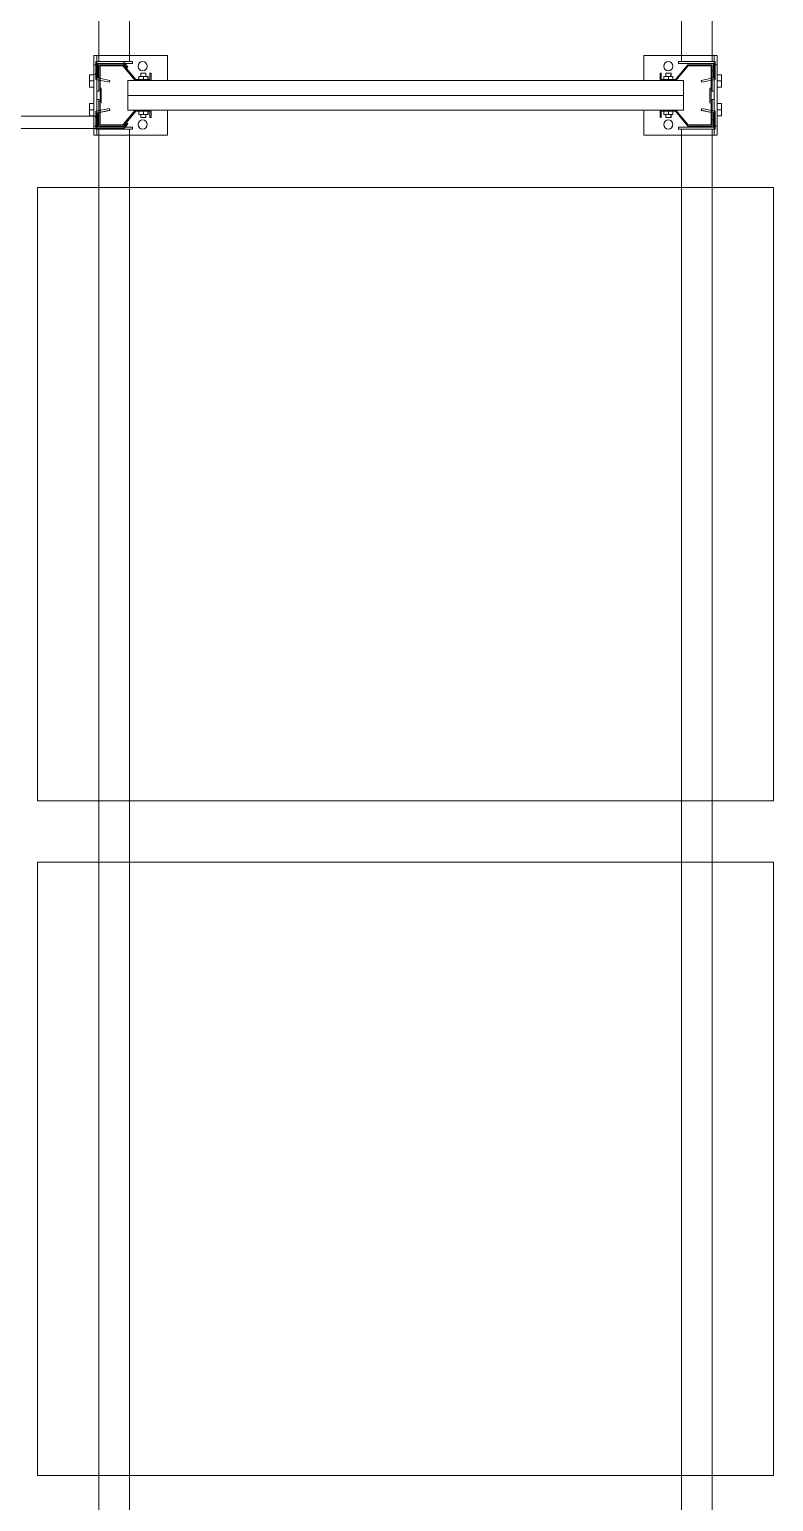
# Model space of a CAD drawing. Header units: metres. Extents: x 0 to 8715937, y -236336 to 216.
# Drawn here: x 158.661 to 159.874, y 58.602 to 61.002 of the extents above; entities that cross this region are included whole.
import ezdxf

# ---------------------------------------------------------------- set-up
doc = ezdxf.new("R2010")
doc.units = ezdxf.units.M
doc.header["$MEASUREMENT"] = 0
for name, color, linetype in [('0-BLOCK-EQUIPAMIENTO', 7, 'Continuous'), ('AAA BAST', 5, 'Continuous'), ('AAA CONECT', 3, 'Continuous'), ('AAA LARG', 1, 'Continuous'), ('AAA PALLETS', 7, 'Continuous')]:
    doc.layers.add(name, color=color, linetype=linetype)

# ---------------------------------------------------------------- blocks, each defined once
blk = doc.blocks.new('1A MODULO D FTE')
at = {"layer": 'AAA BAST', "lineweight": 5}
for points in [[(-2.34, 0.415), (-2.34, 0.417), (-2.35, 0.417), (-2.35, 0.44), (-2.326, 0.46), (-2.326, 0.5), (-2.366, 0.5), (-2.366, 0.498), (-2.386, 0.498), (-2.386, 0.5), (-2.426, 0.5), (-2.426, 0.46), (-2.402, 0.44), (-2.402, 0.417), (-2.412, 0.417), (-2.412, 0.415), (-2.4, 0.415), (-2.4, 0.4409), (-2.424, 0.4609), (-2.424, 0.498), (-2.388, 0.498), (-2.388, 0.496), (-2.364, 0.496), (-2.364, 0.498), (-2.328, 0.498), (-2.328, 0.4609), (-2.352, 0.4409), (-2.352, 0.415)], [(-0.012, 0.415), (-0.012, 0.417), (-0.002, 0.417), (-0.002, 0.44), (-0.026, 0.46), (-0.026, 0.5), (0.014, 0.5), (0.014, 0.498), (0.034, 0.498), (0.034, 0.5), (0.074, 0.5), (0.074, 0.46), (0.05, 0.44), (0.05, 0.417), (0.06, 0.417), (0.06, 0.415), (0.048, 0.415), (0.048, 0.4409), (0.072, 0.4609), (0.072, 0.498), (0.036, 0.498), (0.036, 0.496), (0.012, 0.496), (0.012, 0.498), (-0.024, 0.498), (-0.024, 0.4609), (0, 0.4409), (0, 0.415)], [(-2.34, -0.415), (-2.34, -0.417), (-2.35, -0.417), (-2.35, -0.44), (-2.326, -0.46), (-2.326, -0.5), (-2.366, -0.5), (-2.366, -0.498), (-2.386, -0.498), (-2.386, -0.5), (-2.426, -0.5), (-2.426, -0.46), (-2.402, -0.44), (-2.402, -0.417), (-2.412, -0.417), (-2.412, -0.415), (-2.4, -0.415), (-2.4, -0.4409), (-2.424, -0.4609), (-2.424, -0.498), (-2.388, -0.498), (-2.388, -0.496), (-2.364, -0.496), (-2.364, -0.498), (-2.328, -0.498), (-2.328, -0.4609), (-2.352, -0.4409), (-2.352, -0.415)], [(-0.012, -0.415), (-0.012, -0.417), (-0.002, -0.417), (-0.002, -0.44), (-0.026, -0.46), (-0.026, -0.5), (0.014, -0.5), (0.014, -0.498), (0.034, -0.498), (0.034, -0.5), (0.074, -0.5), (0.074, -0.46), (0.05, -0.44), (0.05, -0.417), (0.06, -0.417), (0.06, -0.415), (0.048, -0.415), (0.048, -0.4409), (0.072, -0.4609), (0.072, -0.498), (0.036, -0.498), (0.036, -0.496), (0.012, -0.496), (0.012, -0.498), (-0.024, -0.498), (-0.024, -0.4609), (0, -0.4409), (0, -0.415)]]:
    blk.add_hatch(color=251, dxfattribs=at).paths.add_polyline_path(points)
at = {"layer": 'AAA BAST', "color": 251, "lineweight": 5}
for p, q in [((-2.426, 0.5082), (-2.441, 0.5082)), ((-2.441, 0.5082), (-2.441, 0.3882)), ((-2.326, 0.5082), (-2.426, 0.5082)), ((-2.426, 0.5082), (-2.426, 0.5032)), ((-2.3895, 0.5152), (-2.4095, 0.5152)), ((-2.4095, 0.5082), (-2.4095, 0.5152)), ((-2.3995, 0.5082), (-2.3995, 0.5152)), ((-2.3895, 0.5082), (-2.3895, 0.5152)), ((-2.3625, 0.5152), (-2.3425, 0.5152)), ((-2.3625, 0.5082), (-2.3625, 0.5152)), ((-2.3525, 0.5082), (-2.3525, 0.5152)), ((-2.3425, 0.5082), (-2.3425, 0.5152)), ((-2.326, 0.5032), (-2.326, 0.5082)), ((-2.311, 0.5082), (-2.326, 0.5082)), ((-2.311, 0.3882), (-2.311, 0.5082)), ((-0.041, 0.3882), (-0.041, 0.5082)), ((-0.041, 0.5082), (-0.026, 0.5082)), ((-0.026, 0.5032), (-0.026, 0.5082)), ((-0.026, 0.5082), (0.074, 0.5082)), ((0.0105, 0.5152), (-0.0095, 0.5152)), ((-0.0095, 0.5082), (-0.0095, 0.5152)), ((0.0005, 0.5082), (0.0005, 0.5152)), ((0.0105, 0.5082), (0.0105, 0.5152)), ((0.0375, 0.5152), (0.0575, 0.5152)), ((0.0375, 0.5082), (0.0375, 0.5152)), ((0.0475, 0.5082), (0.0475, 0.5152)), ((0.0575, 0.5082), (0.0575, 0.5152)), ((0.074, 0.5082), (0.074, 0.5032)), ((0.074, 0.5082), (0.089, 0.5082)), ((0.089, 0.5082), (0.089, 0.3882)), ((-2.426, 0.5032), (-2.441, 0.5032)), ((-2.426, 0.5032), (-2.326, 0.5032)), ((-2.386, 0.5), (-2.426, 0.5)), ((-2.426, 0.5), (-2.426, 0.46)), ((-2.424, 0.498), (-2.424, 0.4609)), ((-2.388, 0.498), (-2.424, 0.498)), ((-2.416, 0.5), (-2.416, 0.5032)), ((-2.416, 0.5032), (-2.383, 0.5032)), ((-2.388, 0.498), (-2.388, 0.496)), ((-2.364, 0.496), (-2.388, 0.496)), ((-2.386, 0.5), (-2.386, 0.498)), ((-2.386, 0.5), (-2.383, 0.5)), ((-2.366, 0.498), (-2.386, 0.498)), ((-2.383, 0.5), (-2.383, 0.5032)), ((-2.369, 0.5), (-2.369, 0.5032)), ((-2.366, 0.5), (-2.369, 0.5)), ((-2.326, 0.5), (-2.366, 0.5)), ((-2.366, 0.5), (-2.366, 0.498)), ((-2.328, 0.498), (-2.364, 0.498)), ((-2.364, 0.498), (-2.364, 0.496)), ((-2.336, 0.5), (-2.336, 0.5032)), ((-2.328, 0.498), (-2.328, 0.4609)), ((-2.326, 0.5032), (-2.311, 0.5032)), ((-2.326, 0.5), (-2.326, 0.46)), ((-0.026, 0.5032), (-0.041, 0.5032)), ((0.074, 0.5032), (-0.026, 0.5032)), ((-0.026, 0.5), (0.014, 0.5)), ((-0.026, 0.5), (-0.026, 0.46)), ((-0.024, 0.498), (-0.024, 0.4609)), ((-0.024, 0.498), (0.012, 0.498)), ((-0.016, 0.5), (-0.016, 0.5032)), ((0.012, 0.498), (0.012, 0.496)), ((0.012, 0.496), (0.036, 0.496)), ((0.014, 0.5), (0.014, 0.498)), ((0.014, 0.5), (0.017, 0.5)), ((0.014, 0.498), (0.034, 0.498)), ((0.017, 0.5), (0.017, 0.5032)), ((0.031, 0.5), (0.031, 0.5032)), ((0.064, 0.5032), (0.031, 0.5032)), ((0.034, 0.5), (0.031, 0.5)), ((0.034, 0.5), (0.074, 0.5)), ((0.034, 0.5), (0.034, 0.498)), ((0.036, 0.498), (0.072, 0.498)), ((0.036, 0.498), (0.036, 0.496)), ((0.064, 0.5), (0.064, 0.5032)), ((0.072, 0.498), (0.072, 0.4609)), ((0.074, 0.5032), (0.089, 0.5032)), ((0.074, 0.5), (0.074, 0.46)), ((-2.426, 0.46), (-2.402, 0.44)), ((-2.424, 0.4609), (-2.4, 0.4409)), ((-2.328, 0.4609), (-2.352, 0.4409)), ((-2.326, 0.46), (-2.35, 0.44)), ((-0.026, 0.46), (-0.002, 0.44)), ((-0.024, 0.4609), (0, 0.4409)), ((0.072, 0.4609), (0.048, 0.4409)), ((0.074, 0.46), (0.05, 0.44)), ((-2.402, 0.436), (-2.407, 0.436)), ((-2.407, 0.421), (-2.407, 0.436)), ((-2.402, 0.44), (-2.402, 0.417)), ((-2.4, 0.453), (-2.376, 0.453)), ((-2.4, -0.453), (-2.4, 0.453)), ((-2.4, 0.4409), (-2.4, 0.415)), ((-2.376, 0.453), (-2.352, 0.453)), ((-2.376, -0.453), (-2.376, 0.453)), ((-2.352, -0.453), (-2.352, 0.453)), ((-2.352, 0.4409), (-2.352, 0.415)), ((-2.35, 0.44), (-2.35, 0.417)), ((-2.345, 0.436), (-2.35, 0.436)), ((-2.35, 0.421), (-2.35, 0.436)), ((-2.345, 0.421), (-2.345, 0.436)), ((-2.345, 0.4328), (-2.34, 0.4328)), ((-2.34, 0.4243), (-2.34, 0.4328)), ((-0.007, 0.4328), (-0.012, 0.4328)), ((-0.012, 0.4243), (-0.012, 0.4328)), ((-0.007, 0.436), (-0.002, 0.436)), ((-0.007, 0.421), (-0.007, 0.436)), ((-0.002, 0.44), (-0.002, 0.417)), ((-0.002, 0.421), (-0.002, 0.436)), ((0.024, 0.453), (0, 0.453)), ((0, -0.453), (0, 0.453)), ((0, 0.4409), (0, 0.415)), ((0.048, 0.453), (0.024, 0.453)), ((0.024, -0.453), (0.024, 0.453)), ((0.048, -0.453), (0.048, 0.453)), ((0.048, 0.4409), (0.048, 0.415)), ((0.05, 0.44), (0.05, 0.417)), ((0.05, 0.436), (0.055, 0.436)), ((0.055, 0.421), (0.055, 0.436)), ((-2.402, 0.417), (-2.412, 0.417)), ((-2.412, 0.417), (-2.412, 0.415)), ((-2.4, 0.415), (-2.412, 0.415)), ((-2.402, 0.4285), (-2.407, 0.4285)), ((-2.402, 0.421), (-2.407, 0.421)), ((-2.352, 0.415), (-2.34, 0.415)), ((-2.345, 0.4285), (-2.35, 0.4285)), ((-2.345, 0.421), (-2.35, 0.421)), ((-2.35, 0.417), (-2.34, 0.417)), ((-2.345, 0.4243), (-2.34, 0.4243)), ((-2.34, 0.415), (-2.34, 0.417)), ((-0.007, 0.4243), (-0.012, 0.4243)), ((-0.002, 0.417), (-0.012, 0.417)), ((-0.012, 0.415), (-0.012, 0.417)), ((0, 0.415), (-0.012, 0.415)), ((-0.007, 0.4285), (-0.002, 0.4285)), ((-0.007, 0.421), (-0.002, 0.421)), ((0.048, 0.415), (0.06, 0.415)), ((0.05, 0.4285), (0.055, 0.4285)), ((0.05, 0.421), (0.055, 0.421)), ((0.05, 0.417), (0.06, 0.417)), ((0.06, 0.417), (0.06, 0.415)), ((-2.441, 0.3882), (-2.4, 0.3882)), ((-2.352, 0.3882), (-2.311, 0.3882)), ((0, 0.3882), (-0.041, 0.3882)), ((0.089, 0.3882), (0.048, 0.3882)), ((-2.441, -0.5082), (-2.441, -0.3882)), ((-2.441, -0.3882), (-2.4, -0.3882)), ((-2.352, -0.3882), (-2.311, -0.3882)), ((-2.311, -0.3882), (-2.311, -0.5082)), ((0, -0.3882), (-0.041, -0.3882)), ((-0.041, -0.3882), (-0.041, -0.5082)), ((0.089, -0.3882), (0.048, -0.3882)), ((0.089, -0.5082), (0.089, -0.3882)), ((-2.4, -0.415), (-2.412, -0.415)), ((-2.412, -0.417), (-2.412, -0.415)), ((-2.402, -0.417), (-2.412, -0.417)), ((-2.402, -0.4199), (-2.407, -0.4199)), ((-2.407, -0.4349), (-2.407, -0.4199)), ((-2.402, -0.4274), (-2.407, -0.4274)), ((-2.402, -0.44), (-2.402, -0.417)), ((-2.4, -0.4409), (-2.4, -0.415)), ((-2.352, -0.4409), (-2.352, -0.415)), ((-2.352, -0.415), (-2.34, -0.415)), ((-2.35, -0.44), (-2.35, -0.417)), ((-2.35, -0.417), (-2.34, -0.417)), ((-2.345, -0.4199), (-2.35, -0.4199)), ((-2.35, -0.4349), (-2.35, -0.4199)), ((-2.345, -0.4274), (-2.35, -0.4274)), ((-2.345, -0.4349), (-2.345, -0.4199)), ((-2.345, -0.4232), (-2.34, -0.4232)), ((-2.345, -0.4317), (-2.34, -0.4317)), ((-2.34, -0.415), (-2.34, -0.417)), ((-2.34, -0.4317), (-2.34, -0.4232)), ((0, -0.415), (-0.012, -0.415)), ((-0.012, -0.415), (-0.012, -0.417)), ((-0.002, -0.417), (-0.012, -0.417)), ((-0.007, -0.4232), (-0.012, -0.4232)), ((-0.012, -0.4317), (-0.012, -0.4232)), ((-0.007, -0.4317), (-0.012, -0.4317)), ((-0.007, -0.4199), (-0.002, -0.4199)), ((-0.007, -0.4349), (-0.007, -0.4199)), ((-0.007, -0.4274), (-0.002, -0.4274)), ((-0.002, -0.44), (-0.002, -0.417)), ((-0.002, -0.4349), (-0.002, -0.4199)), ((0, -0.4409), (0, -0.415)), ((0.048, -0.4409), (0.048, -0.415)), ((0.048, -0.415), (0.06, -0.415)), ((0.05, -0.44), (0.05, -0.417)), ((0.05, -0.417), (0.06, -0.417)), ((0.05, -0.4199), (0.055, -0.4199)), ((0.05, -0.4274), (0.055, -0.4274)), ((0.055, -0.4349), (0.055, -0.4199)), ((0.06, -0.417), (0.06, -0.415)), ((-2.426, -0.46), (-2.402, -0.44)), ((-2.424, -0.4609), (-2.4, -0.4409)), ((-2.402, -0.4349), (-2.407, -0.4349)), ((-2.4, -0.453), (-2.376, -0.453)), ((-2.376, -0.453), (-2.352, -0.453)), ((-2.328, -0.4609), (-2.352, -0.4409)), ((-2.345, -0.4349), (-2.35, -0.4349)), ((-2.326, -0.46), (-2.35, -0.44)), ((-0.026, -0.46), (-0.002, -0.44)), ((-0.024, -0.4609), (0, -0.4409)), ((-0.007, -0.4349), (-0.002, -0.4349)), ((0.024, -0.453), (0, -0.453)), ((0.048, -0.453), (0.024, -0.453)), ((0.072, -0.4609), (0.048, -0.4409)), ((0.05, -0.4349), (0.055, -0.4349)), ((0.074, -0.46), (0.05, -0.44)), ((-2.426, -0.5), (-2.426, -0.46)), ((-2.424, -0.498), (-2.424, -0.4609)), ((-2.328, -0.498), (-2.328, -0.4609)), ((-2.326, -0.5), (-2.326, -0.46)), ((-0.026, -0.5), (-0.026, -0.46)), ((-0.024, -0.498), (-0.024, -0.4609)), ((0.072, -0.498), (0.072, -0.4609)), ((0.074, -0.5), (0.074, -0.46)), ((-2.426, -0.5032), (-2.441, -0.5032)), ((-2.386, -0.5), (-2.426, -0.5)), ((-2.426, -0.5032), (-2.326, -0.5032)), ((-2.426, -0.5082), (-2.426, -0.5032)), ((-2.388, -0.498), (-2.424, -0.498)), ((-2.416, -0.5), (-2.416, -0.5032)), ((-2.416, -0.5032), (-2.383, -0.5032)), ((-2.388, -0.498), (-2.388, -0.496)), ((-2.364, -0.496), (-2.388, -0.496)), ((-2.366, -0.498), (-2.386, -0.498)), ((-2.386, -0.5), (-2.386, -0.498)), ((-2.386, -0.5), (-2.383, -0.5)), ((-2.383, -0.5), (-2.383, -0.5032)), ((-2.369, -0.5), (-2.369, -0.5032)), ((-2.366, -0.5), (-2.369, -0.5)), ((-2.366, -0.5), (-2.366, -0.498)), ((-2.326, -0.5), (-2.366, -0.5)), ((-2.364, -0.498), (-2.364, -0.496)), ((-2.328, -0.498), (-2.364, -0.498)), ((-2.336, -0.5), (-2.336, -0.5032)), ((-2.326, -0.5032), (-2.326, -0.5082)), ((-2.326, -0.5032), (-2.311, -0.5032)), ((-0.026, -0.5032), (-0.041, -0.5032)), ((-0.026, -0.5), (0.014, -0.5)), ((0.074, -0.5032), (-0.026, -0.5032)), ((-0.026, -0.5032), (-0.026, -0.5082)), ((-0.024, -0.498), (0.012, -0.498)), ((-0.016, -0.5), (-0.016, -0.5032)), ((0.012, -0.498), (0.012, -0.496)), ((0.012, -0.496), (0.036, -0.496)), ((0.014, -0.498), (0.034, -0.498)), ((0.014, -0.5), (0.014, -0.498)), ((0.014, -0.5), (0.017, -0.5)), ((0.017, -0.5), (0.017, -0.5032)), ((0.031, -0.5), (0.031, -0.5032)), ((0.034, -0.5), (0.031, -0.5)), ((0.064, -0.5032), (0.031, -0.5032)), ((0.034, -0.5), (0.034, -0.498)), ((0.034, -0.5), (0.074, -0.5)), ((0.036, -0.498), (0.036, -0.496)), ((0.036, -0.498), (0.072, -0.498)), ((0.064, -0.5), (0.064, -0.5032)), ((0.074, -0.5082), (0.074, -0.5032)), ((0.074, -0.5032), (0.089, -0.5032)), ((-2.426, -0.5082), (-2.441, -0.5082)), ((-2.326, -0.5082), (-2.426, -0.5082)), ((-2.4095, -0.5082), (-2.4095, -0.5152)), ((-2.3895, -0.5152), (-2.4095, -0.5152)), ((-2.3995, -0.5082), (-2.3995, -0.5152)), ((-2.3895, -0.5082), (-2.3895, -0.5152)), ((-2.3625, -0.5082), (-2.3625, -0.5152)), ((-2.3625, -0.5152), (-2.3425, -0.5152)), ((-2.3525, -0.5082), (-2.3525, -0.5152)), ((-2.3425, -0.5082), (-2.3425, -0.5152)), ((-2.311, -0.5082), (-2.326, -0.5082)), ((-0.041, -0.5082), (-0.026, -0.5082)), ((-0.026, -0.5082), (0.074, -0.5082)), ((-0.0095, -0.5082), (-0.0095, -0.5152)), ((0.0105, -0.5152), (-0.0095, -0.5152)), ((0.0005, -0.5082), (0.0005, -0.5152)), ((0.0105, -0.5082), (0.0105, -0.5152)), ((0.0375, -0.5082), (0.0375, -0.5152)), ((0.0375, -0.5152), (0.0575, -0.5152)), ((0.0475, -0.5082), (0.0475, -0.5152)), ((0.0575, -0.5082), (0.0575, -0.5152)), ((0.074, -0.5082), (0.089, -0.5082))]:
    blk.add_line(p, q, dxfattribs=at)
for centre in [(-2.4235, 0.4285), (-2.3285, 0.4285), (-0.0235, 0.4285), (0.0715, 0.4285), (-2.4235, -0.4285), (-2.3285, -0.4285), (-0.0235, -0.4285), (0.0715, -0.4285)]:
    blk.add_circle(centre, 0.0075, dxfattribs=at)
at = {"layer": 'AAA CONECT', "color": 251, "lineweight": 5}
for p, q in [((-2.4223, -0.4527), (-2.43, -0.4591)), ((-2.421, -0.4542), (-2.428, -0.46)), ((-2.4223, -0.4527), (-2.421, -0.4542)), ((-2.3297, -0.4527), (-2.331, -0.4542)), ((-2.331, -0.4542), (-2.324, -0.46)), ((-2.3297, -0.4527), (-2.322, -0.4591)), ((-0.0223, -0.4527), (-0.03, -0.4591)), ((-0.021, -0.4542), (-0.028, -0.46)), ((-0.0223, -0.4527), (-0.021, -0.4542)), ((-2.428, -0.5016), (-2.428, -0.46)), ((-2.324, -0.5016), (-2.324, -0.46)), ((-0.028, -0.5016), (-0.028, -0.46)), ((-2.428, -0.5016), (-2.415, -0.5016)), ((-2.41, -0.5066), (-2.415, -0.5016)), ((-2.342, -0.5066), (-2.337, -0.5016)), ((-2.324, -0.5016), (-2.337, -0.5016)), ((-0.028, -0.5016), (-0.015, -0.5016)), ((-0.01, -0.5066), (-0.015, -0.5016))]:
    blk.add_line(p, q, dxfattribs=at)
at = {"layer": 'AAA CONECT', "color": 251, "lineweight": 5, "ltscale": 0.21}
for p, q in [((-2.43, -0.4591), (-2.43, -0.7909)), ((-0.03, -0.4591), (-0.03, -0.7909)), ((-2.41, -0.5066), (-2.41, -0.7434)), ((-0.01, -0.5066), (-0.01, -0.7434))]:
    blk.add_line(p, q, dxfattribs=at)
at = {"layer": 'AAA LARG', "color": 251, "lineweight": 5}
for p, q in [((-2.35, 0.505), (-2.3547, 0.4829)), ((-2.35, 0.505), (-2.321, 0.505)), ((-2.321, 0.505), (-2.321, 0.445)), ((-0.002, 0.505), (-0.031, 0.505)), ((-0.031, 0.505), (-0.031, 0.445)), ((-0.002, 0.505), (0.0027, 0.4829)), ((-2.3516, 0.4822), (-2.3547, 0.4829)), ((-2.3474, 0.5018), (-2.3516, 0.4822)), ((-2.3242, 0.5018), (-2.3474, 0.5018)), ((-2.3242, 0.445), (-2.3242, 0.5018)), ((-2.321, 0.5), (-0.031, 0.5)), ((-0.0278, 0.445), (-0.0278, 0.5018)), ((-0.0278, 0.5018), (-0.0046, 0.5018)), ((-0.0046, 0.5018), (-0.0004, 0.4822)), ((-0.0004, 0.4822), (0.0027, 0.4829)), ((-2.321, 0.445), (-2.3242, 0.445)), ((-2.321, 0.45), (-0.031, 0.45)), ((-0.031, 0.445), (-0.0278, 0.445)), ((-2.321, -0.445), (-2.3242, -0.445)), ((-2.3242, -0.445), (-2.3242, -0.5018)), ((-2.321, -0.505), (-2.321, -0.445)), ((-2.321, -0.45), (-0.031, -0.45)), ((-0.031, -0.505), (-0.031, -0.445)), ((-0.031, -0.445), (-0.0278, -0.445)), ((-0.0278, -0.445), (-0.0278, -0.5018)), ((-2.3516, -0.4822), (-2.3547, -0.4829)), ((-2.35, -0.505), (-2.3547, -0.4829)), ((-2.3474, -0.5018), (-2.3516, -0.4822)), ((-2.3242, -0.5018), (-2.3474, -0.5018)), ((-2.321, -0.5), (-0.031, -0.5)), ((-0.0278, -0.5018), (-0.0046, -0.5018)), ((-0.0046, -0.5018), (-0.0004, -0.4822)), ((-0.002, -0.505), (0.0027, -0.4829)), ((-0.0004, -0.4822), (0.0027, -0.4829)), ((-2.35, -0.505), (-2.321, -0.505)), ((-0.002, -0.505), (-0.031, -0.505))]:
    blk.add_line(p, q, dxfattribs=at)
at = {"layer": 'AAA PALLETS', "color": 251, "lineweight": 5, "ltscale": 0.21}
for p, q in [((-1.226, 0.6), (-2.226, 0.6)), ((-2.226, 0.6), (-2.226, -0.6)), ((-1.226, -0.6), (-1.226, 0.6)), ((-0.126, 0.6), (-1.126, 0.6)), ((-1.126, 0.6), (-1.126, -0.6)), ((-0.126, -0.6), (-0.126, 0.6)), ((-2.226, -0.6), (-1.226, -0.6)), ((-1.126, -0.6), (-0.126, -0.6))]:
    blk.add_line(p, q, dxfattribs=at)
blk = doc.blocks.new('DPM-EQUIPAMIENTO')
at = {"layer": 'AAA BAST', "xscale": -1, "rotation": 270}
for p in [(71.5542, 63.2703), (71.5542, 60.8703)]:
    blk.add_blockref('1A MODULO D FTE', p, dxfattribs=at)

msp = doc.modelspace()

# ---------------------------------------------------------------- hatches: boundary and pattern name
at = {"layer": 'AAA BAST', "lineweight": 5}
for points in [[(158.8592, 60.8583), (158.8572, 60.8583), (158.8572, 60.8683), (158.8342, 60.8683), (158.8142, 60.8443), (158.7742, 60.8443), (158.7742, 60.8843), (158.7762, 60.8843), (158.7762, 60.9043), (158.7742, 60.9043), (158.7742, 60.9443), (158.8142, 60.9443), (158.8342, 60.9203), (158.8572, 60.9203), (158.8572, 60.9303), (158.8592, 60.9303), (158.8592, 60.9183), (158.8332, 60.9183), (158.8132, 60.9423), (158.7762, 60.9423), (158.7762, 60.9063), (158.7782, 60.9063), (158.7782, 60.8823), (158.7762, 60.8823), (158.7762, 60.8463), (158.8132, 60.8463), (158.8332, 60.8703), (158.8592, 60.8703)], [(158.8592, 60.9303), (158.8572, 60.9303), (158.8572, 60.9203), (158.8342, 60.9203), (158.8142, 60.9443), (158.7742, 60.9443), (158.7742, 60.9043), (158.7762, 60.9043), (158.7762, 60.8843), (158.7742, 60.8843), (158.7742, 60.8443), (158.8142, 60.8443), (158.8342, 60.8683), (158.8572, 60.8683), (158.8572, 60.8583), (158.8592, 60.8583), (158.8592, 60.8703), (158.8332, 60.8703), (158.8132, 60.8463), (158.7762, 60.8463), (158.7762, 60.8823), (158.7782, 60.8823), (158.7782, 60.9063), (158.7762, 60.9063), (158.7762, 60.9423), (158.8132, 60.9423), (158.8332, 60.9183), (158.8592, 60.9183)], [(159.6892, 60.8583), (159.6912, 60.8583), (159.6912, 60.8683), (159.7142, 60.8683), (159.7342, 60.8443), (159.7742, 60.8443), (159.7742, 60.8843), (159.7722, 60.8843), (159.7722, 60.9043), (159.7742, 60.9043), (159.7742, 60.9443), (159.7342, 60.9443), (159.7142, 60.9203), (159.6912, 60.9203), (159.6912, 60.9303), (159.6892, 60.9303), (159.6892, 60.9183), (159.7151, 60.9183), (159.7351, 60.9423), (159.7722, 60.9423), (159.7722, 60.9063), (159.7702, 60.9063), (159.7702, 60.8823), (159.7722, 60.8823), (159.7722, 60.8463), (159.7351, 60.8463), (159.7151, 60.8703), (159.6892, 60.8703)], [(159.6892, 60.9303), (159.6912, 60.9303), (159.6912, 60.9203), (159.7142, 60.9203), (159.7342, 60.9443), (159.7742, 60.9443), (159.7742, 60.9043), (159.7722, 60.9043), (159.7722, 60.8843), (159.7742, 60.8843), (159.7742, 60.8443), (159.7342, 60.8443), (159.7142, 60.8683), (159.6912, 60.8683), (159.6912, 60.8583), (159.6892, 60.8583), (159.6892, 60.8703), (159.7151, 60.8703), (159.7351, 60.8463), (159.7722, 60.8463), (159.7722, 60.8823), (159.7702, 60.8823), (159.7702, 60.9063), (159.7722, 60.9063), (159.7722, 60.9423), (159.7351, 60.9423), (159.7151, 60.9183), (159.6892, 60.9183)]]:
    msp.add_hatch(color=251, dxfattribs=at).paths.add_polyline_path(points)

# ---------------------------------------------------------------- linework, layer by layer
at = {"layer": 'AAA BAST', "color": 251, "lineweight": 5}
for p, q in [((158.766, 60.9443), (158.766, 60.9593)), ((158.766, 60.9593), (158.886, 60.9593)), ((158.886, 60.9593), (158.766, 60.9593)), ((158.766, 60.9593), (158.766, 60.9443)), ((158.766, 60.8443), (158.766, 60.9443)), ((158.766, 60.9443), (158.771, 60.9443)), ((158.771, 60.9443), (158.766, 60.9443)), ((158.766, 60.9443), (158.766, 60.8443)), ((158.771, 60.9443), (158.771, 60.9593)), ((158.771, 60.9443), (158.771, 60.9593)), ((158.771, 60.9443), (158.771, 60.8443)), ((158.771, 60.8443), (158.771, 60.9443)), ((158.7742, 60.9043), (158.7742, 60.9443)), ((158.7742, 60.9443), (158.8142, 60.9443)), ((158.7742, 60.9443), (158.7742, 60.9043)), ((158.7742, 60.9443), (158.8142, 60.9443)), ((158.7762, 60.9423), (158.8132, 60.9423)), ((158.7762, 60.9063), (158.7762, 60.9423)), ((158.7762, 60.9423), (158.8132, 60.9423)), ((158.7762, 60.9423), (158.7762, 60.9063)), ((158.8132, 60.9423), (158.8332, 60.9183)), ((158.8132, 60.9423), (158.8332, 60.9183)), ((158.8142, 60.9443), (158.8342, 60.9203)), ((158.8142, 60.9443), (158.8342, 60.9203)), ((158.886, 60.9593), (158.886, 60.9183)), ((158.886, 60.9183), (158.886, 60.9593)), ((159.7824, 60.9593), (159.6624, 60.9593)), ((159.6624, 60.9593), (159.6624, 60.9183)), ((159.6624, 60.9183), (159.6624, 60.9593)), ((159.6624, 60.9593), (159.7824, 60.9593)), ((159.7342, 60.9443), (159.7142, 60.9203)), ((159.7342, 60.9443), (159.7142, 60.9203)), ((159.7351, 60.9423), (159.7151, 60.9183)), ((159.7351, 60.9423), (159.7151, 60.9183)), ((159.7742, 60.9443), (159.7342, 60.9443)), ((159.7742, 60.9443), (159.7342, 60.9443)), ((159.7722, 60.9423), (159.7351, 60.9423)), ((159.7722, 60.9423), (159.7351, 60.9423)), ((159.7722, 60.9063), (159.7722, 60.9423)), ((159.7722, 60.9423), (159.7722, 60.9063)), ((159.7742, 60.9043), (159.7742, 60.9443)), ((159.7742, 60.9443), (159.7742, 60.9043)), ((159.7774, 60.9443), (159.7774, 60.9593)), ((159.7774, 60.9443), (159.7774, 60.9593)), ((159.7774, 60.9443), (159.7774, 60.8443)), ((159.7824, 60.9443), (159.7774, 60.9443)), ((159.7774, 60.8443), (159.7774, 60.9443)), ((159.7774, 60.9443), (159.7824, 60.9443)), ((159.7824, 60.9443), (159.7824, 60.9593)), ((159.7824, 60.9593), (159.7824, 60.9443)), ((159.7824, 60.8443), (159.7824, 60.9443)), ((159.7824, 60.9443), (159.7824, 60.8443)), ((158.759, 60.9078), (158.759, 60.9278)), ((158.766, 60.9278), (158.759, 60.9278)), ((158.759, 60.9078), (158.759, 60.9278)), ((158.766, 60.9278), (158.759, 60.9278)), ((158.766, 60.9178), (158.759, 60.9178)), ((158.766, 60.9178), (158.759, 60.9178)), ((158.7742, 60.9343), (158.771, 60.9343)), ((158.771, 60.9343), (158.771, 60.9013)), ((158.7742, 60.9343), (158.771, 60.9343)), ((158.8212, 60.9183), (158.8212, 60.8943)), ((158.8212, 60.9183), (159.7271, 60.9183)), ((158.8212, 60.8943), (158.8212, 60.9183)), ((158.8212, 60.9183), (159.7271, 60.9183)), ((158.8332, 60.9183), (158.8592, 60.9183)), ((158.8332, 60.9183), (158.8592, 60.9183)), ((158.8342, 60.9203), (158.8572, 60.9203)), ((158.8342, 60.9203), (158.8572, 60.9203)), ((158.8392, 60.9203), (158.8392, 60.9253)), ((158.8392, 60.9253), (158.8542, 60.9253)), ((158.8392, 60.9253), (158.8392, 60.9203)), ((158.8392, 60.9253), (158.8542, 60.9253)), ((158.8392, 60.9203), (158.8542, 60.9203)), ((158.8425, 60.9253), (158.8425, 60.9303)), ((158.8425, 60.9303), (158.851, 60.9303)), ((158.8467, 60.9203), (158.8467, 60.9253)), ((158.8467, 60.9253), (158.8467, 60.9203)), ((158.851, 60.9253), (158.851, 60.9303)), ((158.8542, 60.9203), (158.8542, 60.9253)), ((158.8542, 60.9253), (158.8542, 60.9203)), ((158.8572, 60.9203), (158.8572, 60.9303)), ((158.8572, 60.9303), (158.8592, 60.9303)), ((158.8572, 60.9203), (158.8572, 60.9303)), ((158.8592, 60.9303), (158.8572, 60.9303)), ((158.8592, 60.9183), (158.8592, 60.9303)), ((158.8592, 60.9183), (158.8592, 60.9303)), ((159.6892, 60.9183), (159.6892, 60.9303)), ((159.6912, 60.9303), (159.6892, 60.9303)), ((159.6892, 60.9183), (159.6892, 60.9303)), ((159.6892, 60.9303), (159.6912, 60.9303)), ((159.7151, 60.9183), (159.6892, 60.9183)), ((159.7151, 60.9183), (159.6892, 60.9183)), ((159.6912, 60.9203), (159.6912, 60.9303)), ((159.6912, 60.9203), (159.6912, 60.9303)), ((159.7142, 60.9203), (159.6912, 60.9203)), ((159.7142, 60.9203), (159.6912, 60.9203)), ((159.6952, 60.9203), (159.6952, 60.9253)), ((159.6952, 60.9253), (159.7102, 60.9253)), ((159.6952, 60.9253), (159.6952, 60.9203)), ((159.6952, 60.9253), (159.7102, 60.9253)), ((159.6952, 60.9203), (159.7102, 60.9203)), ((159.6984, 60.9253), (159.6984, 60.9303)), ((159.6984, 60.9303), (159.7069, 60.9303)), ((159.7027, 60.9203), (159.7027, 60.9253)), ((159.7027, 60.9253), (159.7027, 60.9203)), ((159.7069, 60.9253), (159.7069, 60.9303)), ((159.7102, 60.9203), (159.7102, 60.9253)), ((159.7102, 60.9253), (159.7102, 60.9203)), ((159.7271, 60.9183), (159.7271, 60.8943)), ((159.7271, 60.8943), (159.7271, 60.9183)), ((159.7742, 60.9343), (159.7774, 60.9343)), ((159.7742, 60.9343), (159.7774, 60.9343)), ((159.7774, 60.9343), (159.7774, 60.9013)), ((159.7824, 60.9278), (159.7894, 60.9278)), ((159.7824, 60.9278), (159.7894, 60.9278)), ((159.7824, 60.9178), (159.7894, 60.9178)), ((159.7824, 60.9178), (159.7894, 60.9178)), ((159.7894, 60.9078), (159.7894, 60.9278)), ((159.7894, 60.9078), (159.7894, 60.9278)), ((158.766, 60.9078), (158.759, 60.9078)), ((158.766, 60.9078), (158.759, 60.9078)), ((158.7742, 60.9013), (158.771, 60.9013)), ((158.7742, 60.9013), (158.771, 60.9013)), ((158.7742, 60.9043), (158.7762, 60.9043)), ((158.7742, 60.9043), (158.7742, 60.9013)), ((158.7742, 60.9043), (158.7762, 60.9043)), ((158.7742, 60.9043), (158.7742, 60.9013)), ((158.7762, 60.9063), (158.7782, 60.9063)), ((158.7762, 60.9063), (158.7782, 60.9063)), ((158.7762, 60.8843), (158.7762, 60.9043)), ((158.7762, 60.9043), (158.7762, 60.8843)), ((158.7782, 60.8823), (158.7782, 60.9063)), ((158.7782, 60.9063), (158.7782, 60.8823)), ((158.8212, 60.8943), (158.8212, 60.8703)), ((158.8212, 60.8943), (159.7271, 60.8943)), ((158.8212, 60.8703), (158.8212, 60.8943)), ((158.8212, 60.8943), (159.7271, 60.8943)), ((159.7271, 60.8943), (159.7271, 60.8703)), ((159.7271, 60.8703), (159.7271, 60.8943)), ((159.7722, 60.9063), (159.7702, 60.9063)), ((159.7702, 60.8823), (159.7702, 60.9063)), ((159.7722, 60.9063), (159.7702, 60.9063)), ((159.7702, 60.9063), (159.7702, 60.8823)), ((159.7722, 60.8843), (159.7722, 60.9043)), ((159.7742, 60.9043), (159.7722, 60.9043)), ((159.7722, 60.9043), (159.7722, 60.8843)), ((159.7742, 60.9043), (159.7722, 60.9043)), ((159.7742, 60.9043), (159.7742, 60.9013)), ((159.7742, 60.9043), (159.7742, 60.9013)), ((159.7742, 60.9013), (159.7774, 60.9013)), ((159.7742, 60.9013), (159.7774, 60.9013)), ((159.7824, 60.9078), (159.7894, 60.9078)), ((159.7824, 60.9078), (159.7894, 60.9078)), ((158.759, 60.8808), (158.759, 60.8608)), ((158.766, 60.8808), (158.759, 60.8808)), ((158.759, 60.8808), (158.759, 60.8608)), ((158.766, 60.8808), (158.759, 60.8808)), ((158.766, 60.8708), (158.759, 60.8708)), ((158.766, 60.8708), (158.759, 60.8708)), ((158.7742, 60.8873), (158.771, 60.8873)), ((158.7742, 60.8873), (158.771, 60.8873)), ((158.771, 60.8543), (158.771, 60.8873)), ((158.7742, 60.8843), (158.7742, 60.8873)), ((158.7742, 60.8843), (158.7742, 60.8873)), ((158.7742, 60.8443), (158.7742, 60.8843)), ((158.7742, 60.8843), (158.7762, 60.8843)), ((158.7742, 60.8843), (158.7742, 60.8443)), ((158.7742, 60.8843), (158.7762, 60.8843)), ((158.7762, 60.8463), (158.7762, 60.8823)), ((158.7762, 60.8823), (158.7782, 60.8823)), ((158.7762, 60.8823), (158.7762, 60.8463)), ((158.7762, 60.8823), (158.7782, 60.8823)), ((158.8132, 60.8463), (158.8332, 60.8703)), ((158.8132, 60.8463), (158.8332, 60.8703)), ((158.8142, 60.8443), (158.8342, 60.8683)), ((158.8142, 60.8443), (158.8342, 60.8683)), ((158.8212, 60.8703), (159.7271, 60.8703)), ((158.8212, 60.8703), (159.7271, 60.8703)), ((158.8332, 60.8703), (158.8592, 60.8703)), ((158.8332, 60.8703), (158.8592, 60.8703)), ((158.8342, 60.8683), (158.8572, 60.8683)), ((158.8342, 60.8683), (158.8572, 60.8683)), ((158.8392, 60.8633), (158.8392, 60.8683)), ((158.8392, 60.8683), (158.8542, 60.8683)), ((158.8392, 60.8683), (158.8392, 60.8633)), ((158.8467, 60.8633), (158.8467, 60.8683)), ((158.8467, 60.8683), (158.8467, 60.8633)), ((158.8542, 60.8633), (158.8542, 60.8683)), ((158.8542, 60.8683), (158.8542, 60.8633)), ((158.8572, 60.8683), (158.8572, 60.8583)), ((158.8572, 60.8683), (158.8572, 60.8583)), ((158.8592, 60.8703), (158.8592, 60.8583)), ((158.8592, 60.8703), (158.8592, 60.8583)), ((158.886, 60.8703), (158.886, 60.8293)), ((158.886, 60.8293), (158.886, 60.8703)), ((159.6624, 60.8703), (159.6624, 60.8293)), ((159.6624, 60.8293), (159.6624, 60.8703)), ((159.7151, 60.8703), (159.6892, 60.8703)), ((159.6892, 60.8703), (159.6892, 60.8583)), ((159.7151, 60.8703), (159.6892, 60.8703)), ((159.6892, 60.8703), (159.6892, 60.8583)), ((159.7142, 60.8683), (159.6912, 60.8683)), ((159.6912, 60.8683), (159.6912, 60.8583)), ((159.7142, 60.8683), (159.6912, 60.8683)), ((159.6912, 60.8683), (159.6912, 60.8583)), ((159.6952, 60.8633), (159.6952, 60.8683)), ((159.6952, 60.8683), (159.7102, 60.8683)), ((159.6952, 60.8683), (159.6952, 60.8633)), ((159.7027, 60.8633), (159.7027, 60.8683)), ((159.7027, 60.8683), (159.7027, 60.8633)), ((159.7102, 60.8633), (159.7102, 60.8683)), ((159.7102, 60.8683), (159.7102, 60.8633)), ((159.7342, 60.8443), (159.7142, 60.8683)), ((159.7342, 60.8443), (159.7142, 60.8683)), ((159.7351, 60.8463), (159.7151, 60.8703)), ((159.7351, 60.8463), (159.7151, 60.8703)), ((159.7722, 60.8823), (159.7702, 60.8823)), ((159.7722, 60.8823), (159.7702, 60.8823)), ((159.7742, 60.8843), (159.7722, 60.8843)), ((159.7742, 60.8843), (159.7722, 60.8843)), ((159.7722, 60.8463), (159.7722, 60.8823)), ((159.7722, 60.8823), (159.7722, 60.8463)), ((159.7742, 60.8873), (159.7774, 60.8873)), ((159.7742, 60.8843), (159.7742, 60.8873)), ((159.7742, 60.8873), (159.7774, 60.8873)), ((159.7742, 60.8843), (159.7742, 60.8873)), ((159.7742, 60.8443), (159.7742, 60.8843)), ((159.7742, 60.8843), (159.7742, 60.8443)), ((159.7774, 60.8543), (159.7774, 60.8873)), ((159.7824, 60.8808), (159.7894, 60.8808)), ((159.7824, 60.8808), (159.7894, 60.8808)), ((159.7824, 60.8708), (159.7894, 60.8708)), ((159.7824, 60.8708), (159.7894, 60.8708)), ((159.7894, 60.8808), (159.7894, 60.8608)), ((159.7894, 60.8808), (159.7894, 60.8608)), ((158.766, 60.8608), (158.759, 60.8608)), ((158.766, 60.8608), (158.759, 60.8608)), ((158.771, 60.8443), (158.766, 60.8443)), ((158.766, 60.8293), (158.766, 60.8443)), ((158.766, 60.8443), (158.771, 60.8443)), ((158.766, 60.8443), (158.766, 60.8293)), ((158.7742, 60.8543), (158.771, 60.8543)), ((158.7742, 60.8543), (158.771, 60.8543)), ((158.771, 60.8443), (158.771, 60.8293)), ((158.771, 60.8443), (158.771, 60.8293)), ((158.7742, 60.8443), (158.8142, 60.8443)), ((158.7742, 60.8443), (158.8142, 60.8443)), ((158.7762, 60.8463), (158.8132, 60.8463)), ((158.7762, 60.8463), (158.8132, 60.8463)), ((158.8392, 60.8633), (158.8542, 60.8633)), ((158.8392, 60.8633), (158.8542, 60.8633)), ((158.8425, 60.8633), (158.8425, 60.8583)), ((158.8425, 60.8583), (158.851, 60.8583)), ((158.851, 60.8633), (158.851, 60.8583)), ((158.8592, 60.8583), (158.8572, 60.8583)), ((158.8572, 60.8583), (158.8592, 60.8583)), ((159.6892, 60.8583), (159.6912, 60.8583)), ((159.6912, 60.8583), (159.6892, 60.8583)), ((159.6952, 60.8633), (159.7102, 60.8633)), ((159.6952, 60.8633), (159.7102, 60.8633)), ((159.6984, 60.8633), (159.6984, 60.8583)), ((159.6984, 60.8583), (159.7069, 60.8583)), ((159.7069, 60.8633), (159.7069, 60.8583)), ((159.7742, 60.8443), (159.7342, 60.8443)), ((159.7742, 60.8443), (159.7342, 60.8443)), ((159.7722, 60.8463), (159.7351, 60.8463)), ((159.7722, 60.8463), (159.7351, 60.8463)), ((159.7742, 60.8543), (159.7774, 60.8543)), ((159.7742, 60.8543), (159.7774, 60.8543)), ((159.7774, 60.8443), (159.7824, 60.8443)), ((159.7774, 60.8443), (159.7774, 60.8293)), ((159.7824, 60.8443), (159.7774, 60.8443)), ((159.7774, 60.8443), (159.7774, 60.8293)), ((159.7824, 60.8608), (159.7894, 60.8608)), ((159.7824, 60.8608), (159.7894, 60.8608)), ((159.7824, 60.8293), (159.7824, 60.8443)), ((159.7824, 60.8443), (159.7824, 60.8293)), ((158.886, 60.8293), (158.766, 60.8293)), ((158.766, 60.8293), (158.886, 60.8293)), ((159.6624, 60.8293), (159.7824, 60.8293)), ((159.7824, 60.8293), (159.6624, 60.8293))]:
    msp.add_line(p, q, dxfattribs=at)
for centre in [(158.8457, 60.9418), (158.8457, 60.9418), (159.7027, 60.9418), (159.7027, 60.9418), (158.8457, 60.8468), (158.8457, 60.8468), (159.7027, 60.8468), (159.7027, 60.8468)]:
    msp.add_circle(centre, 0.0075, dxfattribs=at)
at = {"layer": 'AAA CONECT', "color": 251, "lineweight": 5}
for p, q in [((158.7726, 60.9463), (158.8142, 60.9463)), ((158.7726, 60.9463), (158.7726, 60.9333)), ((158.82, 60.9393), (158.8142, 60.9463)), ((158.8215, 60.9406), (158.8151, 60.9483)), ((158.8215, 60.9406), (158.82, 60.9393)), ((158.7676, 60.9283), (158.7726, 60.9333)), ((158.7676, 60.8603), (158.7726, 60.8553)), ((158.7676, 60.8603), (158.7726, 60.8553)), ((158.7726, 60.8423), (158.7726, 60.8553)), ((158.7726, 60.8423), (158.7726, 60.8553)), ((158.7726, 60.8423), (158.8142, 60.8423)), ((158.7726, 60.8423), (158.8142, 60.8423)), ((158.82, 60.8492), (158.8142, 60.8423)), ((158.82, 60.8492), (158.8142, 60.8423)), ((158.8215, 60.848), (158.8151, 60.8403)), ((158.8215, 60.848), (158.8151, 60.8403)), ((158.8215, 60.848), (158.82, 60.8492)), ((158.8215, 60.848), (158.82, 60.8492))]:
    msp.add_line(p, q, dxfattribs=at)
at = {"layer": 'AAA CONECT', "color": 251, "lineweight": 5, "ltscale": 0.21}
for p, q in [((158.8151, 60.8403), (158.4832, 60.8403)), ((158.8151, 60.8403), (158.4832, 60.8403)), ((158.7676, 60.8603), (158.5308, 60.8603)), ((158.7676, 60.8603), (158.5308, 60.8603))]:
    msp.add_line(p, q, dxfattribs=at)
at = {"layer": 'AAA LARG', "color": 251, "lineweight": 5}
for p, q in [((158.7742, 60.9493), (158.7742, 63.2393)), ((158.8242, 60.9493), (158.8242, 63.2393)), ((159.7242, 60.9493), (159.7242, 63.2393)), ((159.7742, 60.9493), (159.7742, 63.2393)), ((158.7692, 60.9203), (158.7692, 60.9493)), ((158.7692, 60.9493), (158.8292, 60.9493)), ((158.8292, 60.9461), (158.7724, 60.9461)), ((158.7724, 60.9461), (158.7724, 60.9229)), ((158.8292, 60.9493), (158.8292, 60.9461)), ((159.7792, 60.9493), (159.7192, 60.9493)), ((159.7192, 60.9493), (159.7192, 60.9461)), ((159.7192, 60.9461), (159.776, 60.9461)), ((159.776, 60.9461), (159.776, 60.9229)), ((159.7792, 60.9203), (159.7792, 60.9493)), ((158.7692, 60.9203), (158.7913, 60.9156)), ((158.7724, 60.9229), (158.7919, 60.9187)), ((158.7919, 60.9187), (158.7913, 60.9156)), ((159.776, 60.9229), (159.7564, 60.9187)), ((159.7564, 60.9187), (159.7571, 60.9156)), ((159.7792, 60.9203), (159.7571, 60.9156)), ((158.7692, 60.8683), (158.7913, 60.873)), ((158.7692, 60.8683), (158.7692, 60.8393)), ((158.7724, 60.8657), (158.7919, 60.8698)), ((158.7724, 60.8425), (158.7724, 60.8657)), ((158.7919, 60.8698), (158.7913, 60.873)), ((159.7564, 60.8698), (159.7571, 60.873)), ((159.776, 60.8657), (159.7564, 60.8698)), ((159.7792, 60.8683), (159.7571, 60.873)), ((159.776, 60.8425), (159.776, 60.8657)), ((159.7792, 60.8683), (159.7792, 60.8393)), ((158.8292, 60.8425), (158.7724, 60.8425)), ((158.8292, 60.8393), (158.8292, 60.8425)), ((159.7192, 60.8393), (159.7192, 60.8425)), ((159.7192, 60.8425), (159.776, 60.8425)), ((158.7692, 60.8393), (158.8292, 60.8393)), ((158.7742, 58.5493), (158.7742, 60.8393)), ((158.8242, 58.5493), (158.8242, 60.8393)), ((159.7792, 60.8393), (159.7192, 60.8393)), ((159.7242, 58.5493), (159.7242, 60.8393)), ((159.7742, 58.5493), (159.7742, 60.8393))]:
    msp.add_line(p, q, dxfattribs=at)
at = {"layer": 'AAA PALLETS', "color": 251, "lineweight": 5, "ltscale": 0.21}
for p, q in [((158.6742, 59.7443), (158.6742, 60.7443)), ((158.6742, 60.7443), (159.8742, 60.7443)), ((159.8742, 60.7443), (159.8742, 59.7443)), ((159.8742, 59.7443), (158.6742, 59.7443)), ((158.6742, 58.6443), (158.6742, 59.6443)), ((158.6742, 59.6443), (159.8742, 59.6443)), ((159.8742, 59.6443), (159.8742, 58.6443)), ((159.8742, 58.6443), (158.6742, 58.6443))]:
    msp.add_line(p, q, dxfattribs=at)

# ---------------------------------------------------------------- block references
at = {"layer": '0-BLOCK-EQUIPAMIENTO'}
msp.add_blockref('DPM-EQUIPAMIENTO', (87.72, 0), dxfattribs=at)

doc.saveas('drawing.dxf')
